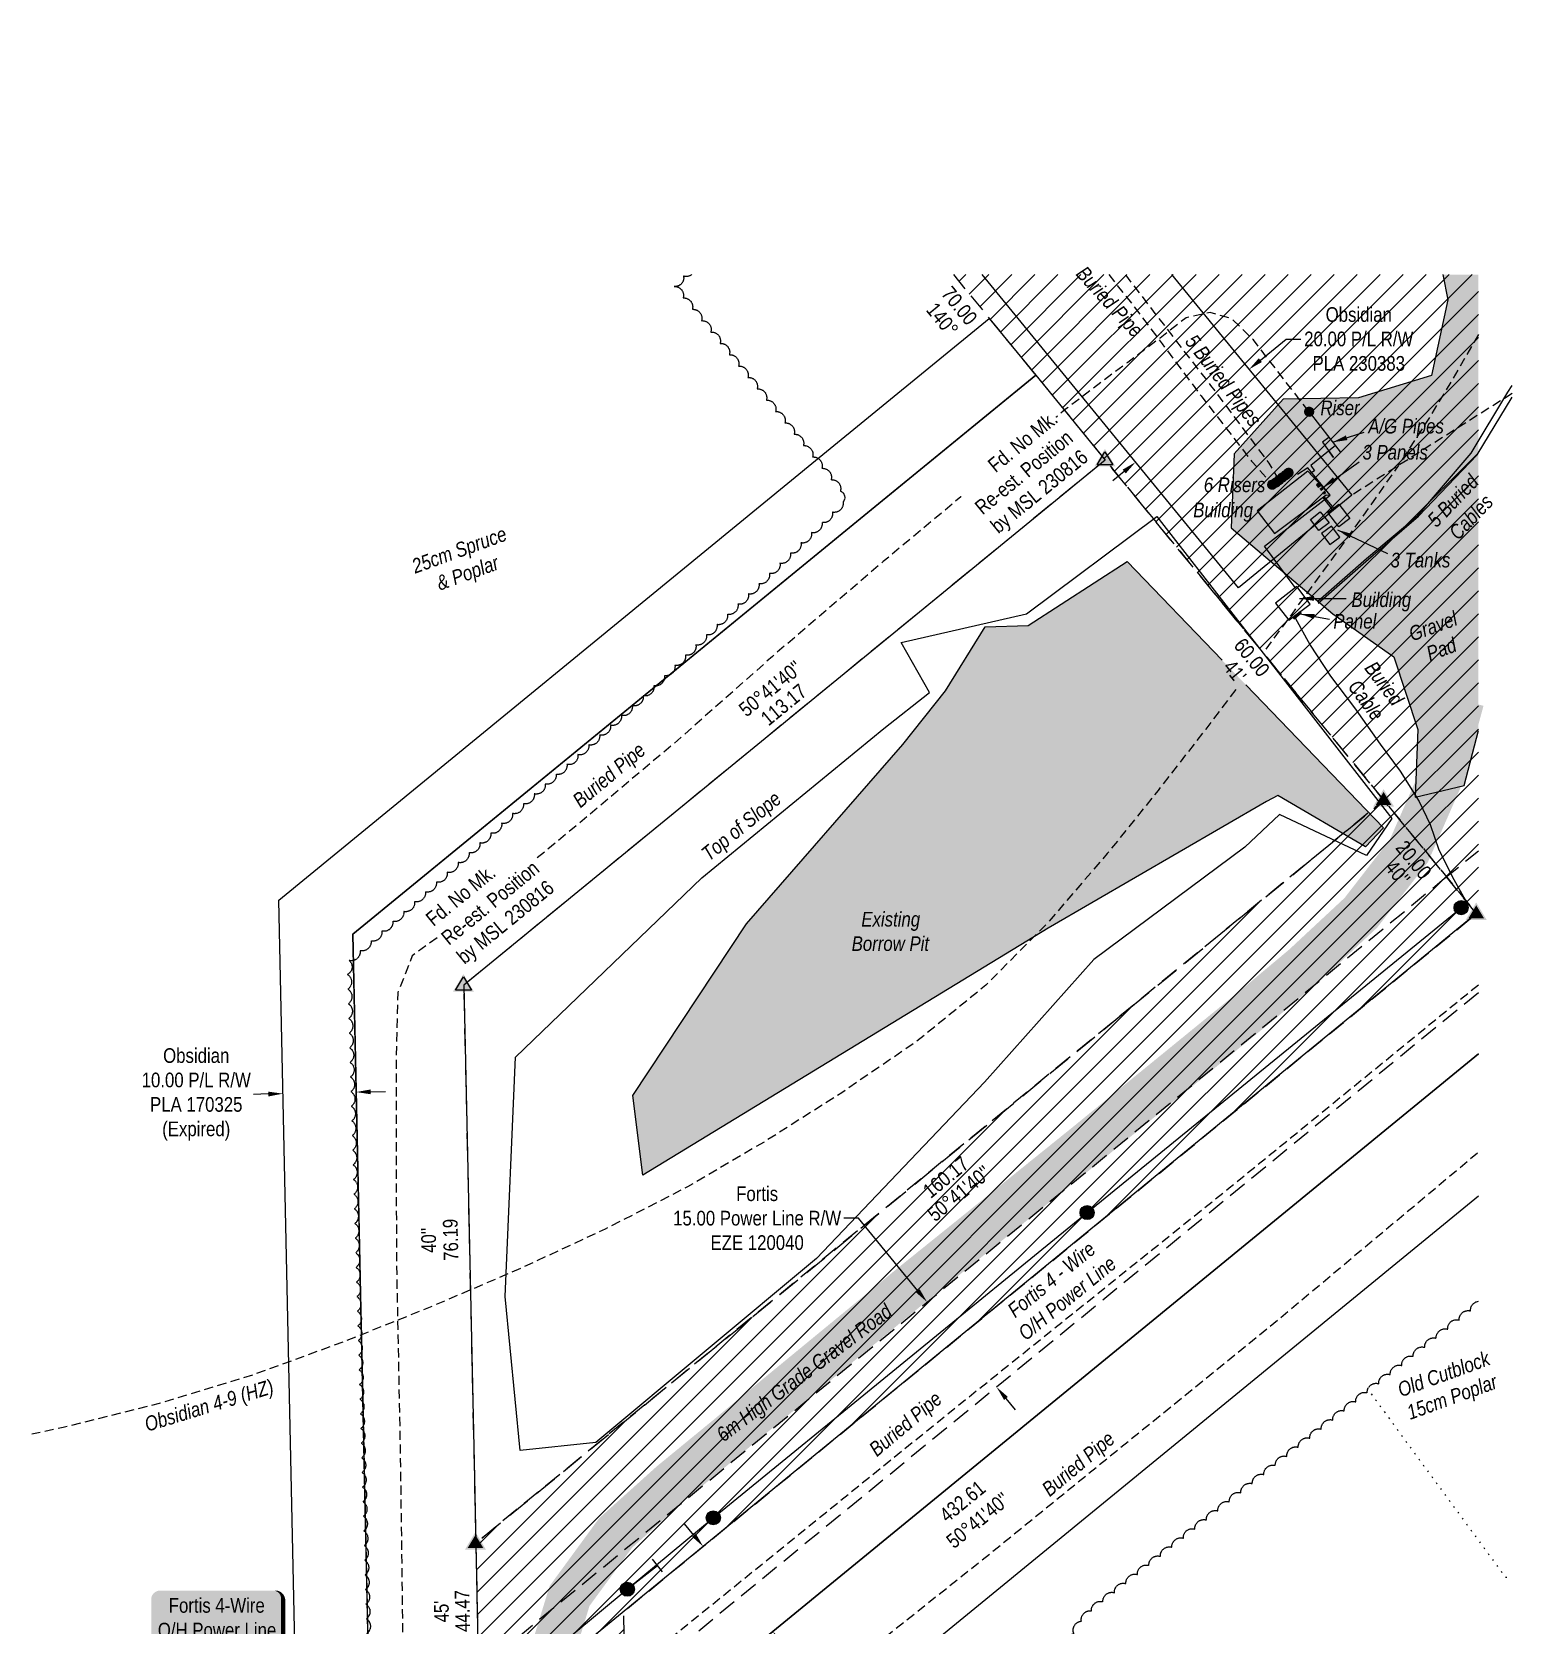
# Model space of a CAD drawing. Extents: x 613550 to 618856, y 5904232 to 5907791.
# Drawn here: x 617537 to 618547, y 5905521 to 5906608 of the extents above; entities that cross this region are included whole.
import ezdxf
from ezdxf.enums import TextEntityAlignment as Align

# ---------------------------------------------------------------- set-up
doc = ezdxf.new("R2010")
doc.units = 0
doc.header["$LTSCALE"] = 5
doc.header["$PDSIZE"] = 0.5
for name, pattern in [('0', [1, 1, 0]), ('DASHED1', [0.375, 0.25, -0.125]), ('foc-ACCESSROAD', [3.75, 2.5, -1.25]), ('foc-DOT', [1, 0.2, -0.8]), ('foc-FLOWLINE', [3.75, 2.5, -1.25]), ('foc-TIELINE', [1.875, 1.25, -0.625]), ('foc-TOPO', [1, 0.2, -0.8]), ('HIDDEN2', [4.7625, 3.175, -1.5875]), ('POWERLINE5', [7.8, 2.4, -0.6, 0.6, -0.6, 0.6, -0.6, 2.4]), ('UG_PIPE', [1.875, 1.25, -0.625])]:
    doc.linetypes.add(name, pattern=pattern)
doc.layers.get('Defpoints').update_dxf_attribs({"color": 9})
for name, color, linetype in [('AS-CABLE', 224, 'foc-CABLE'), ('AS-PIPE-AG', 44, 'Continuous'), ('AS-PIPE-UG', 44, 'UG_PIPE'), ('AS-PIPE-UG-T', 44, 'Continuous'), ('AS-POWER', 104, 'foc-POWER'), ('AS-POWER-EXISTING', 72, 'POWERLINE5'), ('AS-POWER-T', 104, 'Continuous'), ('AS-ROADS', 254, 'Continuous'), ('AS-SYMBOL', 7, 'Continuous'), ('C-AR', 13, 'foc-ACCESSROAD'), ('C-RW', 13, 'Continuous'), ('C-WS', 13, 'foc-ACCESSROAD'), ('DETAIL-HZ-Existing', 8, 'foc-DOT'), ('DRILL-T', 8, 'Continuous'), ('F-EZE', 190, 'foc-FLOWLINE'), ('F-RW', 190, 'Continuous'), ('L-BD', 7, 'Continuous'), ('L-MON', 1, 'Continuous'), ('P-PROPOSED-EXISTING-H', 59, 'Continuous'), ('T-BUSH', 110, '0'), ('T-BUSH-T', 110, 'Continuous'), ('T-EXISTING TFA', 220, 'HIDDEN2'), ('T-EXISTING TFA-T', 220, 'Continuous'), ('T-SLOPE', 48, 'Continuous'), ('T-TIE', 201, 'foc-TIELINE'), ('T-VEGETATION CHANGE', 104, 'foc-TOPO'), ('T-WATER', 160, 'Continuous'), ('T-WATER-H', 133, 'Continuous')]:
    doc.layers.add(name, color=color, linetype=linetype)
for name, color, linetype, lineweight in [('AS-GENERAL', 48, 'Continuous', 18), ('C-RW-T', 13, 'Continuous', 9), ('F-EZE-T', 190, 'Continuous', 9), ('F-RW-T', 190, 'Continuous', 9), ('T-TEXT', 48, 'Continuous', 18)]:
    doc.layers.add(name, color=color, linetype=linetype, lineweight=lineweight)
doc.styles.add('80', font='ARIALN.TTF', dxfattribs={"height": 10})
doc.styles.add('80CG', font='ARIALN.TTF', dxfattribs={"height": 10})
doc.styles.add('80L', font='ARIALN.TTF', dxfattribs={"height": 10})
doc.styles.add('80LS', font='ARIALNI.TTF', dxfattribs={"height": 10})
doc.styles.add('foc-LtypeFont', font='ARIALN.TTF', dxfattribs={"height": 7.35})
doc.linetypes.add('foc-CABLE', pattern='A,2,-1,["C",foc-LtypeFont,S=0.2,R=0,X=-0.625,Y=-0.75],-1.24,8', length=12.24)
doc.linetypes.add('foc-POWER', pattern='A,6,-1,["P",foc-LtypeFont,S=0.2,R=0,X=-0.625,Y=-0.75],-1.24,4', length=12.24)
doc.dimstyles.new('Compass 5 000', dxfattribs={"dimscale": 5, "dimtxt": 9, "dimasz": 2, "dimexe": 0.2, "dimexo": 0.0625, "dimgap": 0.5, "dimtad": 0, "dimtih": 1, "dimtoh": 1, "dimzin": 0, "dimdsep": 46, "dimtxsty": '80CG', "dimcen": 0.1, "dimse1": 1, "dimse2": 1, "dimclrd": 256, "dimclrt": 256, "dimaunit": 1, "dimadec": 4, "dimazin": 0, "dimtfac": 0.06, "dimtofl": 0, "dimtmove": 0, "dimatfit": 1, "dimfxl": 0.2, "dimtolj": 1, "dimtzin": 0, "dimlwd": -1, "dimarcsym": 0})
pattern_1 = [(45, (-1362.455, 3936.597), (-7.854851322, 7.854851322), [])]

# ---------------------------------------------------------------- blocks, each defined once
blk = doc.blocks.new('RISER')
h = blk.add_hatch(color=255)
h.dxf.hatch_style = 1
edge = h.paths.add_edge_path()
edge.add_arc((0, 0), 0.7, 0, 360)
blk.add_hatch(color=48).paths.add_polyline_path([(0.58, -0.15), (-0.58, -0.15, 0.774597)])
at = {"color": 48}
blk.add_line((-0.58, -0.15), (0.58, -0.15), dxfattribs=at)
blk.add_circle((0, 0), 0.6, dxfattribs=at)
blk = doc.blocks.new('*D506')
at = {"layer": 'C-RW-T', "transparency": 16777216}
for p, q in [((617698.6, 5905883.3), (617688.6, 5905883)), ((617768.6, 5905884.8), (617778.6, 5905885))]:
    blk.add_line(p, q, dxfattribs=at)
for points in [[(617698.6, 5905884.9), (617698.7, 5905881.6), (617708.6, 5905883.5)], [(617768.6, 5905886.4), (617768.6, 5905883.1), (617758.6, 5905884.6)]]:
    blk.add_solid(points, dxfattribs=at)
at = {"layer": 'Defpoints', "color": 0, "transparency": 16777216}
for p in [(617708, 5905912.8), (617758, 5905913.9), (617708.6, 5905883.5)]:
    blk.add_point(p, dxfattribs=at)
at = {"layer": 'C-RW-T', "transparency": 16777216, "insert": (617649.5, 5905883), "char_height": 10, "attachment_point": 5, "style": '80CG'}
blk.add_mtext('\\A1;Obsidian\\P10.00 P/L R/W\\PPLA 170325\\P(Expired)', dxfattribs=at)
blk = doc.blocks.new('TRIA')
blk.add_hatch(color=255).paths.add_polyline_path([(-0.04, 1.52), (-1.47, -0.87), (1.39, -0.87)])
blk = doc.blocks.new('TRIAA')
blk.add_blockref('TRIA', (0, 0))
blk = doc.blocks.new('TRIB')
at = {"color": 1}
blk.add_lwpolyline([(-1.12, -0.67), (-0.04, 1.13), (1.04, -0.67)], close=True, dxfattribs=at)
blk = doc.blocks.new('TRIBB')
blk.add_blockref('TRIB', (0, 0))
blk = doc.blocks.new('TRICC')
for name in ['TRIAA', 'TRIBB']:
    blk.add_blockref(name, (0, 0))
blk = doc.blocks.new('plspike')
blk.add_blockref('TRICC', (0, 0))
blk = doc.blocks.new('STRIA')
blk.add_hatch(color=255).paths.add_polyline_path([(-0.04, 1.52), (-1.47, -0.87), (1.39, -0.87)])
blk = doc.blocks.new('STRIAA')
blk.add_blockref('STRIA', (0, 0))
blk = doc.blocks.new('STRIB')
at = {"color": 1}
blk.add_solid([(-1.12, -0.67), (-0.04, 1.13), (1.04, -0.67)], dxfattribs=at)
blk = doc.blocks.new('STRIBB')
blk.add_blockref('STRIB', (0, 0))
blk = doc.blocks.new('STRICC')
for name in ['STRIAA', 'STRIBB']:
    blk.add_blockref(name, (0, 0))
blk = doc.blocks.new('fdspike')
blk.add_blockref('STRICC', (0, 0))
blk = doc.blocks.new('POWERPOLE')
h = blk.add_hatch(color=255)
edge = h.paths.add_edge_path()
edge.add_arc((0, 0), 0.96, 0, 360)
at = {"linetype": 'Continuous'}
for p, q in [((0.68, -0.68), (-0.68, 0.68)), ((-0.68, -0.68), (0.68, 0.68))]:
    blk.add_line(p, q, dxfattribs=at)
blk.add_circle((0, 0), 0.96, dxfattribs=at)
blk = doc.blocks.new('*D508')
at = {"layer": 'C-RW-T', "transparency": 16777216}
for p, q in [((618375.6, 5906384), (618393.2, 5906398.4)), ((618393.2, 5906398.4), (618403.2, 5906398.4)), ((618282.7, 5906308), (618274.9, 5906301.7))]:
    blk.add_line(p, q, dxfattribs=at)
for points in [[(618374.5, 5906385.3), (618376.6, 5906382.7), (618367.8, 5906377.7)], [(618281.6, 5906309.3), (618283.7, 5906306.7), (618290.4, 5906314.4)]]:
    blk.add_solid(points, dxfattribs=at)
at = {"layer": 'Defpoints', "color": 0, "transparency": 16777216}
for p in [(618179.4, 5906608), (618102.1, 5906544.7), (618290.4, 5906314.4)]:
    blk.add_point(p, dxfattribs=at)
at = {"layer": 'C-RW-T', "transparency": 16777216, "insert": (618442.7, 5906398.4), "char_height": 10, "attachment_point": 5, "style": '80CG'}
blk.add_mtext('\\A1;Obsidian\\P20.00 P/L R/W\\PPLA 230383', dxfattribs=at)
blk = doc.blocks.new('*D509')
at = {"layer": 'Defpoints', "color": 0, "transparency": 16777216}
for p in [(618205.9, 5905788.6), (618148.2, 5905741.3), (618253.3, 5905730.6)]:
    blk.add_point(p, dxfattribs=at)
at = {"layer": 'F-EZE-T', "transparency": 16777216}
for p, q in [((618101.3, 5905798.5), (618091.3, 5905798.5)), ((618141.8, 5905749), (618101.3, 5905798.5)), ((618202, 5905675.6), (618208.3, 5905667.8))]:
    blk.add_line(p, q, dxfattribs=at)
for points in [[(618143.1, 5905750.1), (618140.5, 5905748), (618148.2, 5905741.3)], [(618203.3, 5905676.6), (618200.7, 5905674.5), (618195.6, 5905683.3)]]:
    blk.add_solid(points, dxfattribs=at)
at = {"layer": 'F-EZE-T', "transparency": 16777216, "insert": (618032.2, 5905798.5), "char_height": 10, "attachment_point": 5, "style": '80CG'}
blk.add_mtext('\\A1;Fortis\\P15.00 Power Line R/W\\PEZE 120040 ', dxfattribs=at)
blk = doc.blocks.new('*D511')
at = {"layer": 'Defpoints', "color": 0, "transparency": 16777216}
for p in [(618014.9, 5905590.5), (618062.4, 5905532.5), (618042.9, 5905516.5)]:
    blk.add_point(p, dxfattribs=at)
at = {"layer": 'F-RW-T', "transparency": 16777216}
for p, q in [((617989.1, 5905582.2), (617982.7, 5905590)), ((618049.2, 5905508.8), (618102.2, 5905444)), ((618102.2, 5905444), (618112.2, 5905444))]:
    blk.add_line(p, q, dxfattribs=at)
for points in [[(617990.4, 5905583.3), (617987.8, 5905581.2), (617995.4, 5905574.5)], [(618050.5, 5905509.8), (618047.9, 5905507.7), (618042.9, 5905516.5)]]:
    blk.add_solid(points, dxfattribs=at)
at = {"layer": 'F-RW-T', "transparency": 16777216, "insert": (618151.3, 5905444), "char_height": 10, "attachment_point": 5, "style": '80CG'}
blk.add_mtext('\\A1;I3\\P15.00 P/L R/W\\PPlan 082 9468\\PPLA 001136', dxfattribs=at)
blk = doc.blocks.new('*U530')
h = blk.add_hatch(color=255)
edge = h.paths.add_edge_path()
edge.add_line((-39, -28.5), (39, -28.5))
edge.add_arc((39, -22.5), 6, 270, 360)
edge.add_line((45, -22.5), (45, 21))
edge.add_arc((39, 21), 6, 0, 90)
edge.add_line((39, 27), (-39, 27))
edge.add_arc((-39, 21), 6, 90, 180)
edge.add_line((-45, 21), (-45, -22.5))
edge.add_arc((-39, -22.5), 6, 180, 270)
at = {"color": 104, "flags": 128}
blk.add_lwpolyline([(-39, -28.5, 3, 3, 0), (39, -28.5, 3, 3, 0.414214), (45, -22.5, 3, 3, 0), (45, 21, 3, 0, 0.414214), (39, 27, 0, 0, 0), (-39, 27, 0, 0, 0.414214), (-45, 21, 0, 0, 0), (-45, -22.5, 0, 3, 0.414214)], format="xyseb", close=True, dxfattribs=at)
at = {"color": 104, "style": '80'}
blk.add_attdef('ENTER_TEXT_001', (-26.8, -4.9), '', height=10, dxfattribs=at)

msp = doc.modelspace()

# ---------------------------------------------------------------- hatches: boundary and pattern name
at = {"layer": 'AS-POWER'}
h = msp.add_hatch(color=256, dxfattribs=at)
h.dxf.hatch_style = 1
h.paths.add_polyline_path([(618416.65, 5906298.52), (618415.475, 5906300.06), (618413.885, 5906298.847), (618415.06, 5906297.307)])
h = msp.add_hatch(color=256, dxfattribs=at)
h.dxf.hatch_style = 1
h.paths.add_polyline_path([(618416.953, 5906294.654), (618415.873, 5906296.239), (618417.525, 5906297.365), (618418.605, 5906295.78)])
h = msp.add_hatch(color=256, dxfattribs=at)
h.dxf.hatch_style = 1
h.paths.add_polyline_path([(618418.862, 5906292.169), (618417.837, 5906293.784), (618419.525, 5906294.855), (618420.55, 5906293.24)])
h = msp.add_hatch(color=256, dxfattribs=at)
h.dxf.hatch_style = 1
h.paths.add_polyline_path([(618402.734, 5906212.306), (618397.742, 5906208.495), (618398.525, 5906207.47), (618403.315, 5906211.545)])
at = {"layer": 'AS-ROADS'}
h = msp.add_hatch(color=256, dxfattribs=at)
h.dxf.hatch_style = 1
h.paths.add_polyline_path([(618524.289, 5906442.396), (618500.148, 5906442.396), (618503.43, 5906425.145), (618492.365, 5906373.465), (618442.54, 5906358.395), (618391.195, 5906357.42), (618357.615, 5906320.09), (618355.56, 5906269.525), (618425.08, 5906210.955), (618466.705, 5906181.47), (618483.06, 5906132.045), (618481.205, 5906085.735), (618514.665, 5906093.855), (618514.67, 5906093.845), (618524.289, 5906131.318)])
at = {"layer": 'P-PROPOSED-EXISTING-H'}
h = msp.add_hatch(dxfattribs=at)
h.set_pattern_fill('ANSI31', color=256, scale=3.49872, style=0)
h.set_pattern_definition(pattern_1)
h.paths.add_polyline_path([(618524.289, 5906442.396), (618166.092, 5906442.396), (618523.05, 5906006.38), (618524.289, 5906007.394)])
h = msp.add_hatch(dxfattribs=at)
h.set_pattern_fill('ANSI31', color=256, scale=3.49872, style=0)
h.set_pattern_definition(pattern_1)
h.paths.add_polyline_path([(617849.305, 5905156.355), (617949.245, 5905158.534), (617941.208, 5905530.245), (618523.133, 5906006.336), (618459.781, 5906083.661), (617840.215, 5905576.775)])
at = {"layer": 'T-WATER-H'}
h = msp.add_hatch(color=256, dxfattribs=at)
h.dxf.hatch_style = 1
h.paths.add_polyline_path([(618379.83, 5906082.805), (618230.78, 5905996.435), (617954.12, 5905827.85), (617947.37, 5905882.335), (618024.89, 5905999.325), (618131.59, 5906121.71), (618160.68, 5906158.365), (618187.775, 5906201.98), (618217.09, 5906202.935), (618284.77, 5906246.58), (618459.545, 5906064.82), (618447.4, 5906051.875), (618387.46, 5906087.05)])

# ---------------------------------------------------------------- linework, layer by layer
at = {"layer": 'AS-CABLE', "flags": 128}
for points in [[(618414.7, 5906219.51), (618448.055, 5906248.74), (618483.015, 5906278.065), (618519.45, 5906320.555), (618544.32, 5906362.08), (618547.344, 5906366.591)], [(618415.1, 5906218.15), (618449.27, 5906248.115), (618483.37, 5906277.525), (618523.465, 5906319.355), (618547.344, 5906358.687)], [(618399.39, 5906228.775), (618378.365, 5906257.185), (618423.075, 5906291.825), (618408.03, 5906310.44), (618400.855, 5906305.885)], [(618399.271, 5906208.104), (618409.57, 5906189.6), (618423.51, 5906168.43), (618439.74, 5906146.665), (618457.32, 5906122.005), (618470.945, 5906103.6), (618483.945, 5906082.865), (618491.48, 5906067.11), (618497.385, 5906049.77), (618507.475, 5906029.73), (618515.265, 5906015.72), (618515.425, 5906010.92)]]:
    msp.add_lwpolyline(points, dxfattribs=at)
at = {"layer": 'AS-GENERAL', "flags": 128}
for points in [[(618373.37, 5906281.145), (618385.24, 5906265.635), (618420.465, 5906292.15), (618423.075, 5906291.825), (618408.005, 5906308.145), (618373.37, 5906281.145)], [(618429.05, 5906270.34), (618421.525, 5906280.02), (618429.195, 5906285.795), (618436.56, 5906275.97)], [(618416.47, 5906280.42), (618422.41, 5906272.97), (618415.5, 5906267.865), (618409.715, 5906275.28)], [(618424.075, 5906270.755), (618417.265, 5906265.61), (618423.035, 5906258.14), (618429.735, 5906263.185)], [(618385.8, 5906218.29), (618395.09, 5906206.47), (618409.61, 5906217.555), (618400.35, 5906229.6)]]:
    msp.add_lwpolyline(points, close=True, dxfattribs=at)
at = {"layer": 'AS-PIPE-AG', "flags": 128}
for points in [[(618408.79, 5906348.81), (618429.945, 5906321.45)], [(618426.805, 5906325.79), (618410.1, 5906312.195), (618412.52, 5906308.56), (618409.431, 5906306.601)], [(618422.19, 5906331.275), (618418.065, 5906328.06), (618425.375, 5906317.655), (618422.105, 5906322.275)], [(618418.084, 5906290.358), (618424.433, 5906282.21)], [(618418.783, 5906290.884), (618425.549, 5906283.05)]]:
    msp.add_lwpolyline(points, dxfattribs=at)
at = {"layer": 'AS-PIPE-UG', "flags": 128}
for points in [[(618272.112, 5906442.396), (618288.995, 5906421.06), (618308.625, 5906395.02), (618335.08, 5906359.67), (618369.615, 5906315.075), (618381.49, 5906301.585), (618383.66, 5906299)], [(618388.3, 5906302.11), (618381.53, 5906313.675), (618341.835, 5906366.73), (618316.07, 5906399.955), (618289.175, 5906435.045), (618283.558, 5906442.396)], [(618408.56, 5906349.05), (618370.765, 5906397.79), (618355.99, 5906412.425), (618341.305, 5906416.425), (618324.93, 5906412.965), (618307.08, 5906399.065), (618285.165, 5906382.505), (618242.71, 5906350.575), (618197.4, 5906312.52), (618118.255, 5906246.53), (618042.58, 5906181.78), (617977.92, 5906124.455), (617910.54, 5906067.745), (617833.74, 5906004.455), (617796.92, 5905977.605), (617787.025, 5905952.545), (617785.875, 5905905.64), (617786.065, 5905771.23), (617788.73, 5905636.49), (617790.255, 5905518.89), (617789.91, 5905465.91), (617772.555, 5905422.755), (617732.335, 5905388.295), (617678.49, 5905341.985)], [(618524.289, 5905957.591), (618354.275, 5905818.92), (618155.835, 5905659.64), (617976.165, 5905514.205), (617804.7, 5905376.755), (617702.71, 5905293.905)], [(617688.924, 5905166.036), (617723.545, 5905194.89), (617862.95, 5905304.6), (617934.945, 5905362.795), (617982.94, 5905400.49), (618080.415, 5905481.54), (618194, 5905572.01), (618387.545, 5905729.215), (618524.289, 5905843.602)]]:
    msp.add_lwpolyline(points, dxfattribs=at)
at = {"layer": 'AS-POWER'}
for p, q in [((617967.615, 5905557.279), (617960.815, 5905565.921)), ((617943.62, 5905545.395), (617964.215, 5905561.6))]:
    msp.add_line(p, q, dxfattribs=at)
at = {"layer": 'AS-POWER', "flags": 128}
for points in [[(618416.65, 5906298.52), (618415.475, 5906300.06), (618413.885, 5906298.847), (618415.06, 5906297.307)], [(618402.734, 5906212.306), (618397.742, 5906208.495), (618398.525, 5906207.47), (618403.315, 5906211.545)]]:
    msp.add_lwpolyline(points, close=True, dxfattribs=at)
msp.add_lwpolyline([(617854.517, 5905156.469), (617847.825, 5905465.765), (617943.62, 5905545.395), (618002.295, 5905594.09), (618257.325, 5905802.335), (618512.505, 5906010.4)], dxfattribs=at)
at = {"layer": 'AS-ROADS', "flags": 128}
msp.add_lwpolyline([(618500.148, 5906442.396), (618503.43, 5906425.145), (618492.365, 5906373.465), (618442.54, 5906358.395), (618391.195, 5906357.42), (618357.615, 5906320.09), (618355.56, 5906269.525), (618425.08, 5906210.955), (618466.705, 5906181.47), (618483.06, 5906132.045), (618481.205, 5906085.735), (618514.665, 5906093.855), (618514.67, 5906093.845), (618524.289, 5906131.318)], dxfattribs=at)
at = {"layer": 'AS-ROADS', "const_width": 29.989, "flags": 128}
msp.add_lwpolyline([(617898.462, 5905157.427), (617896.03, 5905261.285), (617888.995, 5905387.78), (617886.205, 5905438.645), (617888.845, 5905490.835), (617904.245, 5905540.82), (617935.61, 5905583.72), (617973.515, 5905617.825), (618012.94, 5905650.18), (618018.51, 5905654.875), (618136.415, 5905751.865), (618256.785, 5905848.88), (618374.55, 5905944.92), (618405.08, 5905970.53), (618444.145, 5906006.94), (618476.875, 5906049.155), (618499.1, 5906099.815), (618513.35, 5906152.07)], dxfattribs=at)
at = {"layer": 'C-AR', "flags": 128}
msp.add_lwpolyline([(617949.245, 5905158.534), (617941.208, 5905530.245), (618523.05, 5906006.38), (618459.781, 5906083.661), (617840.215, 5905576.775), (617849.305, 5905156.355)], dxfattribs=at)
at = {"layer": 'C-RW'}
for points in [[(618314.865, 5906442.396), (618437.949, 5906291.887), (618360.567, 5906228.608), (618185.733, 5906442.396)], [(617751.758, 5905154.229), (617751.267, 5905176.749), (617749.597, 5905253.312), (617747.228, 5905270.409), (617735.146, 5905357.433), (617723.033, 5905444.693), (617717.196, 5905486.751), (617705.765, 5906015.638), (618074.527, 5906317.537), (618190.549, 5906412.523), (618222.298, 5906373.743), (618104.912, 5906277.817), (617756.261, 5905992.382), (617767.103, 5905490.754), (617780.464, 5905394.551), (617792.551, 5905307.531), (617803.061, 5905232.111), (617803.336, 5905219.398), (617804.717, 5905155.383)], [(617564.205, 5905318.369), (617767.236, 5905484.584), (617756.261, 5905992.382), (618105.123, 5906277.99), (618222.298, 5906373.743), (618269.704, 5906315.837), (617832.005, 5905957.5), (617839.254, 5905621.337), (617841.934, 5905497.28), (617842.963, 5905449.687), (617794.833, 5905410.285), (617611.699, 5905260.359)]]:
    msp.add_lwpolyline(points, dxfattribs=at)
at = {"layer": 'C-WS', "flags": 128}
msp.add_lwpolyline([(618166.092, 5906442.396), (618523.05, 5906006.38), (618524.289, 5906007.394)], dxfattribs=at)
at = {"layer": 'DETAIL-HZ-Existing', "linetype": 'DASHED1', "ltscale": 5, "flags": 128}
for points in [[(618524.289, 5906401.491), (618520.327, 5906394.489), (618505.594, 5906369.121), (618488.77, 5906341.35), (618469.487, 5906311.869), (618447.501, 5906280.42), (618423.17, 5906246.713), (618396.943, 5906210.76), (618377.341, 5906184.174)], [(618358.746, 5906159.284), (618338.349, 5906132.3), (618305.765, 5906090.439), (618271.113, 5906047.277), (618229.923, 5905999.453), (618188.336, 5905957.621), (618140.769, 5905918.943), (618089.907, 5905884.136), (618038.148, 5905851.207), (617984.601, 5905819.836), (617928.589, 5905791.104), (617870.631, 5905764.175), (617811.189, 5905738.661), (617750.467, 5905714.315), (617688.306, 5905691.585), (617624.265, 5905672.059), (617558.648, 5905655.646), (617537.344, 5905651.117)]]:
    msp.add_lwpolyline(points, dxfattribs=at)
at = {"layer": 'F-EZE'}
for points in [[(617804.721, 5905155.383), (617801.284, 5905314.703), (617799.178, 5905409.882), (617798.204, 5905454.828), (617840.254, 5905489.249), (618501.071, 5906030.206), (618524.289, 5906049.214)], [(618524.289, 5905952.365), (617941.81, 5905475.528), (617873.92, 5905419.956), (617874.895, 5905374.895), (617879.61, 5905157.016)]]:
    msp.add_lwpolyline(points, dxfattribs=at)
at = {"layer": 'F-RW', "flags": 128}
for points in [[(618524.289, 5906007.469), (617611.699, 5905260.359)], [(618524.289, 5905910.672), (617659.172, 5905202.376)], [(617659.194, 5905202.349), (618524.289, 5905910.576)], [(617717.81, 5905153.489), (618524.289, 5905813.777)]]:
    msp.add_lwpolyline(points, dxfattribs=at)
at = {"layer": 'L-MON'}
msp.add_line((618523.05, 5906006.38), (618524.289, 5906007.394), dxfattribs=at)
at = {"layer": 'T-BUSH', "flags": 128}
for points in [[(617987.633, 5906442.396, -0.25217764), (617981.941, 5906441.352, -0.52056705), (617975.628, 5906434.33, -0.52056705), (617981.682, 5906426.427, -0.52056705), (617987.997, 5906418.677, -0.52056705), (617994.311, 5906410.927, -0.52056705), (618000.626, 5906403.178, -0.52056705), (618006.94, 5906395.428, -0.52056705), (618013.254, 5906387.679, -0.52056705), (618019.569, 5906379.929, -0.52056705), (618025.883, 5906372.18, -0.52056705), (618032.198, 5906364.43, -0.52056705), (618038.512, 5906356.681, -0.52056705), (618044.826, 5906348.931, -0.52056705), (618051.141, 5906341.182, -0.52056705), (618057.455, 5906333.432, -0.52056705), (618063.77, 5906325.683, -0.52056705), (618070.084, 5906317.933, -0.52056705), (618076.398, 5906310.184, -0.52056705), (618082.713, 5906302.434, -0.52056705), (618089.027, 5906294.684, -0.52056705), (618090.799, 5906287.199, -0.52056705), (618083.63, 5906280.232, -0.52056705), (618076.461, 5906273.266, -0.52056705), (618069.292, 5906266.299, -0.52056705), (618062.123, 5906259.332, -0.52056705), (618054.954, 5906252.366, -0.52056705), (618047.785, 5906245.399, -0.52056705), (618040.617, 5906238.433, -0.52056705), (618033.448, 5906231.466, -0.52056705), (618026.279, 5906224.499, -0.52056705), (618019.11, 5906217.533, -0.52056705), (618011.941, 5906210.566, -0.52056705), (618004.772, 5906203.6, -0.52056705), (617997.603, 5906196.633, -0.52056705), (617990.434, 5906189.666, -0.52056705), (617983.265, 5906182.7, -0.52056705), (617976.096, 5906175.733, -0.52056705), (617968.927, 5906168.767, -0.52056705), (617961.758, 5906161.8, -0.52056705), (617954.462, 5906154.97, -0.52056705), (617947.033, 5906148.281, -0.52056705), (617939.605, 5906141.592, -0.52056705), (617932.176, 5906134.902, -0.52056705), (617924.748, 5906128.213, -0.52056705), (617917.32, 5906121.524, -0.52056705), (617909.891, 5906114.835, -0.52056705), (617902.463, 5906108.146, -0.52056705), (617895.034, 5906101.457, -0.52056705), (617887.606, 5906094.767, -0.52056705), (617880.177, 5906088.078, -0.52056705), (617872.749, 5906081.389, -0.52056705), (617865.32, 5906074.7, -0.52056705), (617857.892, 5906068.011, -0.52056705), (617850.464, 5906061.321, -0.52056705), (617843.035, 5906054.632, -0.52056705), (617835.607, 5906047.943, -0.52056705), (617828.178, 5906041.254, -0.52056705), (617820.75, 5906034.565, -0.52056705), (617813.321, 5906027.875, -0.52056705), (617805.893, 5906021.186, -0.52056705), (617798.465, 5906014.497, -0.52056705), (617791.036, 5906007.808, -0.52056705), (617783.608, 5906001.119, -0.52056705), (617776.179, 5905994.43, -0.52056705), (617768.751, 5905987.74, -0.52056705), (617761.322, 5905981.051, -0.52056705), (617753.894, 5905974.362, -0.52056705), (617752.729, 5905964.82, -0.52056705), (617753.021, 5905954.828, -0.52056705), (617753.314, 5905944.836, -0.52056705), (617753.606, 5905934.843, -0.52056705), (617753.899, 5905924.851, -0.52056705), (617754.191, 5905914.859, -0.52056705), (617754.484, 5905904.867, -0.52056705), (617754.776, 5905894.875, -0.52056705), (617755.069, 5905884.883, -0.52056705), (617755.362, 5905874.891, -0.52056705), (617755.654, 5905864.899, -0.52056705), (617755.947, 5905854.907, -0.52056705), (617756.239, 5905844.915, -0.52056705), (617756.532, 5905834.923, -0.52056705), (617756.824, 5905824.931, -0.52056705), (617757.117, 5905814.939, -0.52056705), (617757.409, 5905804.947, -0.52056705), (617757.702, 5905794.955, -0.52056705), (617757.994, 5905784.963, -0.52056705), (617758.287, 5905774.97, -0.52056705), (617758.579, 5905764.978, -0.52056705), (617758.872, 5905754.986, -0.52056705), (617759.164, 5905744.994, -0.52056705), (617759.457, 5905735.002, -0.52056705), (617759.749, 5905725.01, -0.52056705), (617760.042, 5905715.018, -0.52056705), (617760.335, 5905705.026, -0.52056705), (617760.627, 5905695.034, -0.52056705), (617760.92, 5905685.042, -0.52056705), (617761.212, 5905675.05, -0.52056705), (617761.505, 5905665.058, -0.52056705), (617761.797, 5905655.066, -0.52056705), (617762.09, 5905645.074, -0.52056705), (617762.382, 5905635.082, -0.52056705), (617762.675, 5905625.09, -0.52056705), (617762.967, 5905615.097, -0.52056705), (617763.26, 5905605.105, -0.52056705), (617763.552, 5905595.113, -0.52056705), (617763.845, 5905585.121, -0.52056705), (617764.137, 5905575.129, -0.52056705), (617764.43, 5905565.137, -0.52056705), (617764.722, 5905555.145, -0.52056705), (617765.015, 5905545.153, -0.52056705), (617765.308, 5905535.161, -0.52056705), (617765.6, 5905525.169, -0.52056705), (617765.893, 5905515.177, -0.52056705), (617766.185, 5905505.185, -0.52056705), (617762.747, 5905495.945, -0.52056705), (617758.603, 5905486.849, -0.52056705), (617754.459, 5905477.752, -0.52056705), (617750.315, 5905468.655, -0.52056705), (617746.17, 5905459.558, -0.52056705), (617742.026, 5905450.461, -0.52056705), (617737.882, 5905441.364, -0.52056705), (617733.738, 5905432.268, -0.52056705), (617728.344, 5905424.128, -0.52056705), (617720.638, 5905417.761, -0.52056705), (617712.932, 5905411.393, -0.52056705), (617705.226, 5905405.025, -0.52056705), (617697.52, 5905398.658, -0.52056705), (617689.814, 5905392.29, -0.52056705), (617682.109, 5905385.923, -0.52056705), (617674.403, 5905379.555, -0.52056705), (617666.697, 5905373.188, -0.52056705), (617658.991, 5905366.82, -0.52056705), (617651.285, 5905360.453, -0.52056705), (617643.579, 5905354.085, -0.52056705), (617635.873, 5905347.717, -0.52056705), (617628.167, 5905341.35, -0.52056705), (617620.461, 5905334.982, -0.52056705), (617612.755, 5905328.615, -0.52056705), (617605.049, 5905322.247, -0.52056705), (617597.344, 5905315.88, -0.52056705), (617589.638, 5905309.512, -0.52056705), (617581.932, 5905303.145, -0.20515301), (617580.398, 5905298.591)], [(617965.712, 5905158.893, -0.46476552), (617973.42, 5905164.147, -0.52056705), (617981.142, 5905170.495, -0.52056705), (617988.863, 5905176.843, -0.52056705), (617996.585, 5905183.192, -0.52056705), (618004.307, 5905189.54, -0.52056705), (618012.029, 5905195.888, -0.52056705), (618019.75, 5905202.236, -0.52056705), (618027.472, 5905208.585, -0.52056705), (618035.194, 5905214.933, -0.52056705), (618042.916, 5905221.281, -0.52056705), (618050.638, 5905227.63, -0.52056705), (618058.359, 5905233.978, -0.52056705), (618066.081, 5905240.326, -0.52056705), (618073.803, 5905246.674, -0.52056705), (618081.525, 5905253.023, -0.52056705), (618089.247, 5905259.371, -0.52056705), (618096.968, 5905265.719, -0.52056705), (618104.69, 5905272.068, -0.52056705), (618112.412, 5905278.416, -0.52056705), (618120.134, 5905284.764, -0.52056705), (618127.856, 5905291.112, -0.52056705), (618135.577, 5905297.461, -0.52056705), (618143.299, 5905303.809, -0.52056705), (618151.021, 5905310.157, -0.52056705), (618158.743, 5905316.506, -0.52056705), (618166.465, 5905322.854, -0.52056705), (618174.186, 5905329.202, -0.52056705), (618181.908, 5905335.55, -0.52056705), (618189.63, 5905341.899, -0.52056705), (618197.352, 5905348.247, -0.52056705), (618205.074, 5905354.595, -0.52056705), (618212.795, 5905360.944, -0.52056705), (618220.517, 5905367.292, -0.52056705), (618228.239, 5905373.64, -0.52056705), (618235.961, 5905379.988, -0.52056705), (618243.683, 5905386.337, -0.52056705), (618251.404, 5905392.685, -0.52056705), (618259.126, 5905399.033, -0.52056705), (618266.848, 5905405.382, -0.52056705), (618274.57, 5905411.73, -0.52056705), (618277.81, 5905419.572, -0.52056705), (618272.881, 5905428.268, -0.52056705), (618267.952, 5905436.965, -0.52056705), (618263.023, 5905445.662, -0.52056705), (618258.094, 5905454.358, -0.52056705), (618253.165, 5905463.055, -0.52056705), (618248.236, 5905471.752, -0.52056705), (618243.307, 5905480.448, -0.52056705), (618238.378, 5905489.145, -0.52056705), (618238.071, 5905497.788, -0.52056705), (618243.199, 5905506.369, -0.52056705), (618248.326, 5905514.95, -0.52056705), (618253.454, 5905523.531, -0.52056705), (618260.285, 5905530.617, -0.52056705), (618268.127, 5905536.818, -0.52056705), (618275.968, 5905543.018, -0.52056705), (618283.809, 5905549.218, -0.52056705), (618291.65, 5905555.419, -0.52056705), (618299.491, 5905561.619, -0.52056705), (618307.332, 5905567.819, -0.52056705), (618315.173, 5905574.019, -0.52056705), (618323.015, 5905580.22, -0.52056705), (618330.856, 5905586.42, -0.52056705), (618338.697, 5905592.62, -0.52056705), (618346.538, 5905598.82, -0.52056705), (618354.379, 5905605.021, -0.52056705), (618362.22, 5905611.221, -0.52056705), (618370.061, 5905617.421, -0.52056705), (618377.903, 5905623.622, -0.52056705), (618385.744, 5905629.822, -0.52056705), (618393.585, 5905636.022, -0.52056705), (618401.426, 5905642.222, -0.52056705), (618409.267, 5905648.423, -0.52056705), (618417.108, 5905654.623, -0.52056705), (618424.949, 5905660.823, -0.52056705), (618432.791, 5905667.023, -0.52056705), (618440.632, 5905673.224, -0.52056705), (618448.473, 5905679.424, -0.52056705), (618456.314, 5905685.624, -0.52056705), (618464.155, 5905691.825, -0.52056705), (618471.996, 5905698.025, -0.52056705), (618479.838, 5905704.225, -0.52056705), (618487.679, 5905710.425, -0.52056705), (618495.52, 5905716.626, -0.52056705), (618503.361, 5905722.826, -0.52056705), (618511.202, 5905729.026, -0.52056705), (618519.043, 5905735.226, -0.40256189), (618524.289, 5905741.857)]]:
    msp.add_lwpolyline(points, format="xyb", dxfattribs=at)
at = {"layer": 'T-EXISTING TFA', "flags": 128}
msp.add_lwpolyline([(618269.72, 5906315.85), (617832.005, 5905957.5), (617840.215, 5905576.775), (618459.835, 5906083.705)], close=True, dxfattribs=at)
at = {"layer": 'T-SLOPE', "flags": 128}
msp.add_lwpolyline([(618365.015, 5906051.695), (618261.925, 5905975.02), (618187.29, 5905891.405), (618072.65, 5905771.075), (617922.115, 5905645.415), (617870.47, 5905640.05), (617860.18, 5905745.22), (617867.31, 5905908.405), (617994.475, 5906030.745), (618118.595, 5906132.59), (618149.71, 5906157.26), (618130.535, 5906191.36), (618216.1, 5906211.005), (618304.9, 5906277.245), (618465.31, 5906071.155), (618447.882, 5906046.053), (618388.705, 5906073.96)], close=True, dxfattribs=at)
at = {"layer": 'T-TIE'}
msp.add_line((618547.344, 5906361.242), (618437.949, 5906291.887), dxfattribs=at)
at = {"layer": 'T-VEGETATION CHANGE', "flags": 128}
msp.add_lwpolyline([(618451.158, 5905678.67), (618542.652, 5905553.702), (618547.344, 5905552.855)], dxfattribs=at)
at = {"layer": 'T-WATER', "flags": 128}
msp.add_lwpolyline([(618365.619, 5906162.499), (618459.545, 5906064.82), (618447.4, 5906051.875), (618387.46, 5906087.05), (618379.83, 5906082.805), (618230.78, 5905996.435), (617954.12, 5905827.85), (617947.37, 5905882.335), (618024.89, 5905999.325), (618131.59, 5906121.71), (618160.68, 5906158.365), (618187.775, 5906201.98), (618217.09, 5906202.935), (618284.77, 5906246.58), (618349.531, 5906179.23)], dxfattribs=at)

# ---------------------------------------------------------------- block references
at = {"layer": 'AS-POWER-EXISTING', "xscale": 4.998171999999993, "yscale": 4.998171999999993}
for p, zscale in [((618512.505, 5906010.4), 24.9999999999999), ((618257.325, 5905802.335), 24.9999999999999), ((618002.295, 5905594.09), 4.998171999999993), ((617943.62, 5905545.395), 4.998171999999993)]:
    msp.add_blockref('POWERPOLE', p, dxfattribs=dict(at, zscale=zscale))
at = {"layer": 'AS-POWER-T'}
ref = msp.add_blockref('*U530', (617663.736, 5905517.418), dxfattribs=dict(at, xscale=0.9996344, yscale=0.9996344, zscale=0.9996344))
ref.add_attrib('ENTER_TEXT_001', 'Fortis 4-Wire', (617630.739, 5905529.343), dxfattribs={"layer": '0', "color": 104, "height": 9.99634, "style": '80'})
ref.add_attrib('ENTER_TEXT_002', 'O/H Power Line', (617623.28, 5905512.505), dxfattribs={"layer": '0', "color": 104, "height": 9.99634, "style": '80'})
ref.add_attrib('ENTER_TEXT_003', 'H.O.W. = 6.2m', (617625.636, 5905495.667), dxfattribs={"layer": '0', "color": 104, "height": 9.99634, "style": '80'})
at = {"layer": 'AS-SYMBOL', "xscale": 4.998171999999993, "yscale": 4.998171999999993, "zscale": 24.9999999999999}
for p in [(618408.81, 5906348.8), (618386.135, 5906300.425), (618388.3, 5906302.11), (618390.45, 5906303.875), (618392.685, 5906305.47), (618394.815, 5906307.16), (618383.66, 5906299)]:
    msp.add_blockref('RISER', p, dxfattribs=at)
at = {"layer": 'L-MON', "xscale": 4.998171999999993, "yscale": 4.998171999999993}
for name, p, zscale in [('plspike', (618269.72, 5906315.85), 24.9999999999999), ('fdspike', (618459.835, 5906083.705), 24.9999999999999), ('fdspike', (618523.05, 5906006.38), 24.99085999999991), ('plspike', (617832.005, 5905957.5), 24.9999999999999), ('fdspike', (617840.215, 5905576.775), 24.9999999999999)]:
    msp.add_blockref(name, p, dxfattribs=dict(at, zscale=zscale))

# ---------------------------------------------------------------- texts
at = {"layer": 'AS-CABLE', "char_height": 9.99634, "attachment_point": 1, "style": '80L'}
for s, width, insert, rotation in [('\\pi0.4568;{\\fArial Narrow|b0|i1|c0|p34;5 Buried \\P\\pi4.3742;Cables}', 43.32647, (618488.256, 5906275.887), 46.213223), ('\\pi0.30504;{\\fArial Narrow|b0|i1|c0|p34;Buried\\P\\pi0.47892; Cable}', 33.76985, (618453.971, 5906179.918), 306.711622)]:
    msp.add_mtext_dynamic_manual_height_columns(s, width=width, gutter_width=50, heights=[0], dxfattribs=dict(at, insert=insert, rotation=rotation))
at = {"layer": 'AS-PIPE-UG-T', "char_height": 9.99634, "attachment_point": 1, "style": '80L'}
for s, insert, rotation in [('{\\fArial Narrow|b0|i1|c0|p34;Buried Pipe}', (618256.523, 5906449.168), 312.452615), ('{\\fArial Narrow|b0|i1|c0|p34;5 Buried Pipes}', (618331.549, 5906402.645), 307.792515), ('{\\fArial Narrow|b0|i1|c0|p34;Buried Pipe}', (617905.224, 5906085.687), 40.085455), ('{\\fArial Narrow|b0|i1|c0|p34;Buried Pipe}', (618107.496, 5905643.015), 40.085455), ('{\\fArial Narrow|b0|i1|c0|p34;Buried Pipe}', (618225.403, 5905615.732), 40.085455)]:
    msp.add_mtext_dynamic_manual_height_columns(s, width=74.58158, gutter_width=50, heights=[0], dxfattribs=dict(at, insert=insert, rotation=rotation))
at = {"layer": 'AS-PIPE-UG-T', "insert": (618449.344, 5906343.967), "char_height": 9.99634, "attachment_point": 1, "style": '80L', "bg_fill": 1, "box_fill_scale": 1.2, "bg_fill_color": 254, "bg_fill_transparency": 0}
msp.add_mtext_dynamic_manual_height_columns('\\pi-0.14862;{\\fArial Narrow|b0|i1|c0|p34;A/G Pipes}', width=51.23915, gutter_width=50, heights=[0], dxfattribs=at)
at = {"layer": 'AS-POWER', "insert": (618445.23, 5906326.156), "char_height": 9.99634, "attachment_point": 1, "style": '80L', "bg_fill": 1, "box_fill_scale": 1.2, "bg_fill_color": 254, "bg_fill_transparency": 0}
msp.add_mtext_dynamic_manual_height_columns('{\\fArial Narrow|b0|i1|c0|p34;3 Panels}', width=44.65662, gutter_width=50, heights=[0], dxfattribs=at)
at = {"layer": 'AS-POWER', "insert": (618425.379, 5906210.827), "char_height": 9.99634, "attachment_point": 1, "style": '80L'}
msp.add_mtext_dynamic_manual_height_columns('{\\fArial Narrow|b0|i1|c0|p34;Panel}', width=43.0809, gutter_width=50, heights=[0], dxfattribs=at)
at = {"layer": 'AS-POWER', "insert": (618198.248, 5905734.822), "char_height": 9.99634, "attachment_point": 1, "rotation": 39.19262, "style": '80L'}
msp.add_mtext_dynamic_manual_height_columns('\\pi4.8072;{\\fArial Narrow|b0|i1|c0|p34;Fortis 4 - Wire\\P\\pi0.58978;O/H Power Line}', width=80.67299, gutter_width=50, heights=[0], dxfattribs=at)
at = {"layer": 'DRILL-T', "insert": (617561.005, 5905646.447), "char_height": 10, "attachment_point": 1, "rotation": 16.956149, "style": '80L'}
msp.add_mtext_dynamic_manual_height_columns('\\pi54.567;{\\fArial Narrow|b0|i1|c0|p34;Obsidian 4-9 (HZ)}', width=198.45814, gutter_width=50, heights=[0], dxfattribs=at)
at = {"layer": 'L-BD', "style": '80L'}
for s, rotation, p in [('70.00', 309.3098, (618170.24, 5906421.167)), ('140°', 309.3098, (618158.638, 5906411.667)), ('60.00', 309.3157, (618369.776, 5906181.186)), ("50°41'40''", 39.3066, (618041.307, 5906159.923)), ("41'", 309.3157, (618358.175, 5906171.686)), ('113.17', 39.3066, (618050.331, 5906148.901)), ('20.00', 309.2668, (618480.227, 5906043.068)), ("40''", 309.2668, (618469.199, 5906034.052)), ('160.17', 39.2876, (618160.961, 5905826.502)), ("50°41'40''", 39.2876, (618169.981, 5905815.477)), ('76.19', 91.2353, (617823.064, 5905783.782)), ("40''", 91.2353, (617808.073, 5905783.459)), ('44.47', 91.2452, (617831.097, 5905530.516)), ("45'", 91.2452, (617816.855, 5905530.207))]:
    msp.add_text(s, height=9.9963, rotation=rotation, dxfattribs=at).set_placement(p, align=Align.MIDDLE)
at = {"layer": 'T-BUSH-T', "char_height": 9.9963, "width": 69.59678, "attachment_point": 2, "rotation": 20, "style": '80LS'}
for s, insert in [('25cm Spruce \\P& Poplar', (617827.227, 5906259.216)), ('Old Cutblock\\P15cm Poplar', (618498.904, 5905696.931))]:
    msp.add_mtext(s, dxfattribs=dict(at, insert=insert))
at = {"layer": 'T-EXISTING TFA-T', "insert": (618096.39, 5906007.551), "char_height": 9.99634, "attachment_point": 1, "style": '80L'}
msp.add_mtext_dynamic_manual_height_columns('\\pi6.9263;{\\fArial Narrow|b0|i1|c0|p34;Existing\\P\\pi0.30862;Borrow Pit}', width=53.37422, gutter_width=50, heights=[0], dxfattribs=at)
at = {"layer": 'T-TEXT', "char_height": 9.99634, "attachment_point": 1, "style": '80L'}
for s, width, insert in [('{\\fArial Narrow|b0|i1|c0|p34;Riser}', 51.17574, (618416.548, 5906356.419)), ('{\\fArial Narrow|b0|i1|c0|p34;6 Risers}', 43.0809, (618336.932, 5906303.933)), ('{\\fArial Narrow|b0|i1|c0|p34;Building}', 43.0809, (618329.772, 5906286.773)), ('{\\fArial Narrow|b0|i1|c0|p34;3 Tanks}', 41.43697, (618464.43, 5906252.562)), ('{\\fArial Narrow|b0|i1|c0|p34;Building}', 43.0809, (618437.727, 5906225.569))]:
    msp.add_mtext_dynamic_manual_height_columns(s, width=width, gutter_width=50, heights=[0], dxfattribs=dict(at, insert=insert))
at = {"layer": 'T-TEXT', "insert": (618491.631, 5906207.149), "char_height": 9.9963, "width": 34.31651, "attachment_point": 2, "rotation": 20, "style": '80LS'}
msp.add_mtext('Gravel\\PPad', dxfattribs=at)
at = {"layer": 'T-TEXT', "char_height": 9.99634, "attachment_point": 1, "style": '80L'}
for s, width, insert, rotation in [('{\\fArial Narrow|b0|i1|c0|p34;Top of Slope}', 64.56794, (617993.044, 5906049.382), 39.370131), ('\\pi0.55396;{\\fArial Narrow|b0|i1|c0|p34;6m High Grade Gravel Road}', 145.8367, (618002.85, 5905653.093), 36.966917)]:
    msp.add_mtext_dynamic_manual_height_columns(s, width=width, gutter_width=50, heights=[0], dxfattribs=dict(at, insert=insert, rotation=rotation))

# ---------------------------------------------------------------- dimensions: what is measured, and where the dimension line sits
at = {"layer": 'C-RW-T'}
dim = msp.add_linear_dim(base=(618290.432, 5906314.369), p1=(618179.444, 5906607.991), p2=(618102.062, 5906544.709), angle=219.275919, text='Obsidian\\P20.00 P/L R/W\\PPLA 230383', dimstyle='Compass 5 000', dxfattribs=at)
dim.commit()
dim.dimension.update_dxf_attribs({"geometry": '*D508', "text_midpoint": (618442.744, 5906398.416), "dimtype": 161})
dim = msp.add_aligned_dim(p1=(617757.958, 5905913.866), p2=(617707.988, 5905912.786), distance=29.315, text='Obsidian\\P10.00 P/L R/W\\PPLA 170325\\P(Expired)', dimstyle='Compass 5 000', dxfattribs=at)
dim.commit()
dim.dimension.update_dxf_attribs({"geometry": '*D506', "text_midpoint": (617649.54, 5905883.046)})
at = {"layer": 'F-EZE-T'}
dim = msp.add_linear_dim(base=(618148.161, 5905741.308), p1=(618253.344, 5905730.56), p2=(618205.872, 5905788.551), angle=129.304393, text='Fortis\\P15.00 Power Line R/W\\PEZE 120040 ', dimstyle='Compass 5 000', dxfattribs=at)
dim.commit()
dim.dimension.update_dxf_attribs({"geometry": '*D509', "text_midpoint": (618032.197, 5905798.507), "dimtype": 161})

# ---------------------------------------------------------------- leaders
at = {"layer": 'AS-PIPE-UG-T'}
msp.add_leader([(618424.913, 5906327.958), (618446.353, 5906334.929)], dimstyle='Compass 5 000', dxfattribs=at)
at = {"layer": 'AS-POWER'}
for points in [[(618417.855, 5906296.966), (618442.909, 5906314.57)], [(618402.569, 5906210.911), (618422.776, 5906207.196)]]:
    msp.add_leader(points, dimstyle='Compass 5 000', dxfattribs=at)
at = {"layer": 'T-TEXT'}
for points in [[(618428.225, 5906268.239), (618462.313, 5906252.004)], [(618402.194, 5906221.431), (618433.993, 5906221.431)]]:
    msp.add_leader(points, dimstyle='Compass 5 000', dxfattribs=at)

# ---------------------------------------------------------------- next in the draw order: texts
at = {"layer": 'L-BD', "insert": (618169.125, 5905609.217), "char_height": 9.99634, "width": 48.5343, "attachment_point": 2, "rotation": 39.3079, "style": '80L', "bg_fill": 3, "box_fill_scale": 1.2, "bg_fill_color": 256, "bg_fill_transparency": 0}
msp.add_mtext("432.61 50°41'40''", dxfattribs=at)
at = {"layer": 'L-MON', "char_height": 9.99634, "attachment_point": 1, "rotation": 39.254942, "style": '80L', "bg_fill": 3, "box_fill_scale": 1.2, "bg_fill_color": 256, "bg_fill_transparency": 0}
for s, insert in [('\\pi26.102;Fd. No Mk.\\P\\pi1.0089;Re-est. Position\\P\\pi1.2135;by MSL 230816', (618168.369, 5906298.011)), ('Fd. No Mk.\\PRe-est. Position\\Pby MSL 230816', (617805.05, 5906004.923))]:
    msp.add_mtext_dynamic_manual_height_columns(s, width=80.16139, gutter_width=50, heights=[0], dxfattribs=dict(at, insert=insert))

# ---------------------------------------------------------------- next in the draw order: dimensions: what is measured, and where the dimension line sits
at = {"layer": 'F-RW-T'}
dim = msp.add_linear_dim(base=(618042.865, 5905516.516), p1=(618014.92, 5905590.464), p2=(618062.381, 5905532.495), angle=309.308173, text='I3\\P15.00 P/L R/W\\PPlan 082 9468\\PPLA 001136', dimstyle='Compass 5 000', dxfattribs=at)
dim.commit()
dim.dimension.update_dxf_attribs({"geometry": '*D511', "text_midpoint": (618151.325, 5905443.996), "dimtype": 161})

doc.saveas('drawing.dxf')
